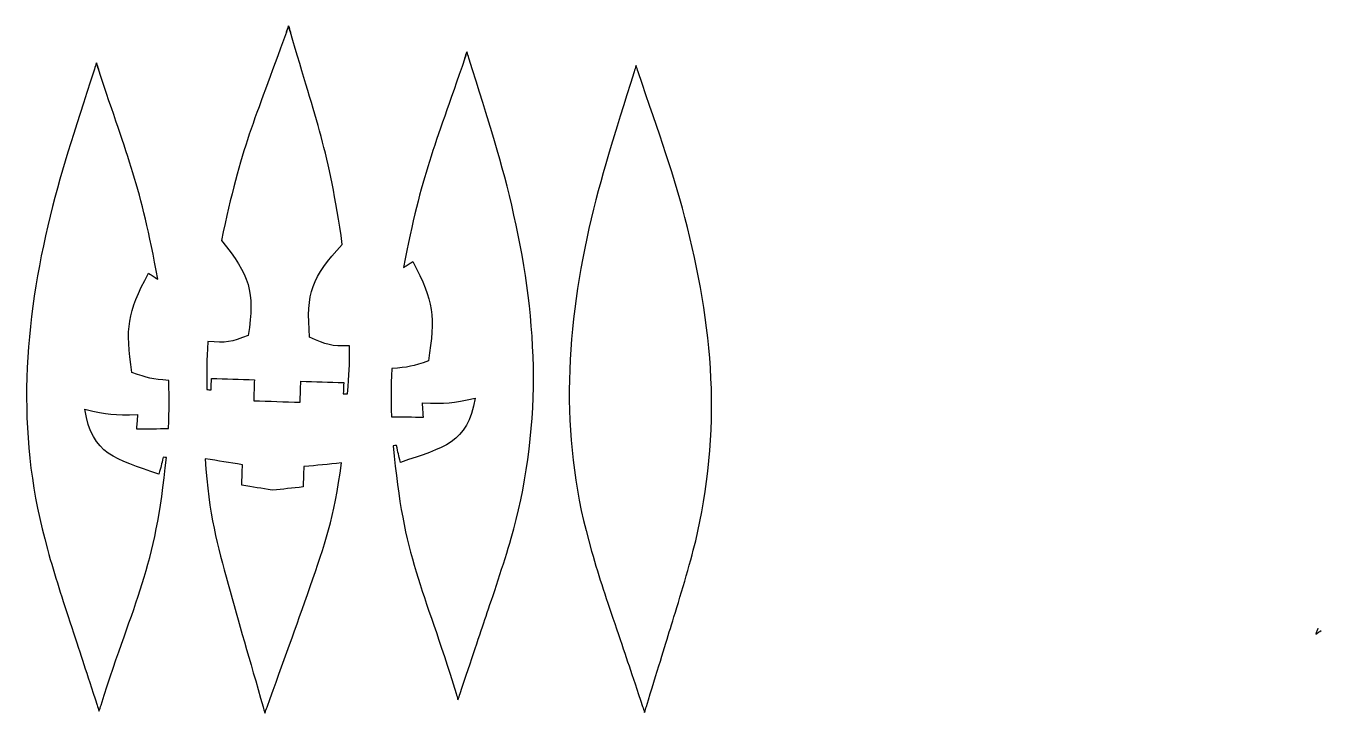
# Model space of a CAD drawing. Extents: x 8 to 504, y 9 to 272.
import ezdxf

# ---------------------------------------------------------------- set-up
doc = ezdxf.new("R2010")
doc.units = 0
doc.layers.add('Left', color=7, linetype='CONTINUOUS')

msp = doc.modelspace()

# ---------------------------------------------------------------- linework, layer by layer
at = {"layer": 'Left', "color": 7}
for points in [[(107.503838, 269.703379), (95.221958, 235.424779), (90.235823, 226.294429), (82.633358, 189.885904)], [(107.502637, 269.703829), (107.786715, 270.494329), (108.070793, 271.284904), (108.354878, 272.075404)], [(108.354878, 272.075404), (108.071198, 271.284754), (107.787518, 270.494029), (107.503838, 269.703379)], [(109.056915, 269.655529), (108.8229, 270.462154), (108.588885, 271.268779), (108.354878, 272.075404)], [(108.354878, 272.075404), (108.589298, 271.268929), (108.823725, 270.462379), (109.058145, 269.655904)], [(128.9208, 188.459779), (123.595058, 225.266629), (119.185613, 234.686254), (109.056915, 269.655529)], [(34.761737, 257.934776), (34.505965, 257.134616), (34.25014, 256.334516), (33.994367, 255.534356)], [(35.548832, 255.541106), (35.286482, 256.339084), (35.024125, 257.137054), (34.761737, 257.935091)], [(34.761737, 257.935091), (35.024537, 257.137189), (35.2873, 256.339339), (35.550055, 255.541489)], [(175.851705, 259.787974), (163.919588, 224.567554), (159.366098, 216.088256), (152.371778, 179.571191)], [(175.850437, 259.788371), (176.120715, 260.583581), (176.390985, 261.378791), (176.661255, 262.174001)], [(176.661293, 262.174001), (176.391443, 261.378679), (176.121548, 260.583296), (175.851705, 259.787974)], [(177.404288, 259.768924), (177.156638, 260.570629), (176.908942, 261.372266), (176.661293, 262.173971)], [(194.650755, 199.673419), (190.04436, 220.186646), (185.10396, 234.803494), (177.404295, 259.768924)], [(33.994367, 255.534356), (26.04319, 230.622281), (20.883145, 215.736746), (16.139995, 195.544399)], [(58.268012, 175.087091), (51.62401, 211.682044), (47.148722, 220.203341), (35.548817, 255.541099)], [(240.654083, 254.503039), (232.978365, 229.736314), (227.915602, 214.715936), (223.359503, 194.540861)], [(241.39902, 256.902664), (241.150875, 256.102714), (240.902018, 255.303064), (240.654083, 254.503039)], [(242.206755, 254.518789), (241.93749, 255.313489), (241.668293, 256.108189), (241.39902, 256.902889)], [(261.071213, 194.917436), (255.9126, 215.288336), (250.531005, 229.911064), (242.206755, 254.518789)], [(202.128967, 137.690329), (202.053128, 158.587414), (199.257105, 179.160131), (194.650755, 199.673419)], [(16.139995, 195.544399), (11.396897, 175.351999), (8.324215, 154.294721), (8.046152, 133.586321)], [(223.359503, 194.540861), (218.803395, 174.365861), (215.923095, 153.335936), (215.83143, 132.672236)], [(270.221648, 133.215236), (269.581343, 154.072136), (266.229758, 174.546611), (261.071213, 194.917436)], [(82.633358, 189.885904), (93.516435, 176.411404), (95.461478, 170.730754), (92.907375, 153.593029)], [(116.411587, 152.868829), (114.927143, 170.130979), (117.221445, 175.680979), (128.9208, 188.459779)], [(152.371823, 179.571259), (153.94578, 180.596524), (154.342928, 180.847016), (155.946233, 181.825699)], [(155.94624, 181.825699), (164.060947, 166.409134), (164.547742, 161.071346), (161.908125, 143.833429)], [(48.370945, 139.406276), (45.897445, 156.675566), (46.437047, 162.012499), (54.711767, 177.371944)], [(54.711775, 177.371951), (56.307257, 176.379634), (56.702357, 176.125804), (58.268012, 175.087091)], [(77.428148, 151.284229), (76.964325, 143.095429), (76.915808, 141.039604), (77.037338, 132.838804)], [(92.907375, 153.593029), (86.351025, 151.050904), (84.430643, 150.640354), (77.428148, 151.284229)], [(131.717738, 149.611504), (124.688648, 149.400004), (122.797448, 149.927929), (116.411588, 152.868829)], [(130.961805, 131.177329), (131.592608, 139.354954), (131.671913, 141.409879), (131.717738, 149.611504)], [(161.908125, 143.833429), (155.837917, 141.762559), (154.227892, 141.372259), (147.833482, 140.902061)], [(62.432237, 136.358839), (56.03545, 136.881281), (54.42754, 137.284826), (48.370937, 139.406284)], [(147.833445, 140.902061), (147.516487, 132.710704), (147.50358, 130.655981), (147.759645, 122.463386)], [(62.325557, 117.908944), (62.66215, 126.104119), (62.669387, 128.160154), (62.432252, 136.358846)], [(78.693022, 132.787804), (78.737797, 134.230204), (78.782618, 135.672604), (78.827415, 137.115004)], [(78.827415, 137.115004), (84.299745, 136.946404), (89.772075, 136.777804), (95.244405, 136.609204)], [(95.244405, 136.609204), (95.161057, 133.928179), (95.07771, 131.247079), (94.994363, 128.566054)], [(112.773675, 128.018254), (112.857067, 130.699279), (112.94046, 133.380304), (113.023853, 136.061404)], [(113.023853, 136.061404), (118.496175, 135.892804), (123.968505, 135.724204), (129.440828, 135.555604)], [(129.440828, 135.555604), (129.395903, 134.113204), (129.35103, 132.670804), (129.306128, 131.228404)], [(193.559438, 75.930514), (199.017128, 94.810024), (202.204815, 116.793236), (202.128967, 137.690329)], [(8.046152, 133.586321), (7.76809, 112.877906), (10.115815, 92.898716), (16.019635, 71.721139)], [(77.037338, 132.838804), (77.589233, 132.821554), (78.141128, 132.805054), (78.693023, 132.787804)], [(129.306128, 131.228404), (129.858023, 131.211154), (130.409918, 131.194654), (130.961805, 131.177404)], [(179.809372, 129.588274), (176.784577, 112.129009), (167.958937, 110.759989), (151.230127, 105.005224)], [(159.63867, 127.762834), (168.661875, 127.438429), (170.991247, 127.629206), (179.809372, 129.588274)], [(215.83143, 132.672236), (215.739833, 112.008536), (218.26461, 92.087411), (224.3526, 70.990511)], [(263.322165, 71.379611), (268.269188, 90.347636), (270.86187, 112.358336), (270.221648, 133.215236)], [(58.680107, 100.468774), (41.989442, 106.362904), (33.167507, 107.804456), (30.31063, 125.298379)], [(30.310637, 125.298386), (39.119162, 123.266531), (41.449202, 123.056704), (50.485465, 123.307939)], [(94.994363, 128.566054), (100.920795, 128.383429), (106.847235, 128.200804), (112.773675, 128.018254)], [(160.011008, 122.313619), (159.798915, 124.732204), (159.757537, 125.337671), (159.63867, 127.762834)], [(50.485465, 123.307931), (50.342717, 120.882349), (50.295347, 120.276881), (50.05933, 117.858611)], [(147.759607, 122.463386), (151.84341, 122.413436), (155.927205, 122.363539), (160.011015, 122.313611)], [(50.05933, 117.858611), (54.148067, 117.875411), (58.23682, 117.892136), (62.32555, 117.908936)], [(149.66124, 111.489274), (149.24703, 111.449824), (148.832865, 111.410426), (148.418692, 111.371029)], [(148.418693, 111.371029), (152.286225, 67.934839), (159.881708, 57.813739), (172.488982, 16.488064)], [(151.230127, 105.005224), (150.458663, 107.868919), (150.28434, 108.589361), (149.66124, 111.489274)], [(36.530425, 12.073414), (49.55647, 53.320114), (57.259487, 63.385639), (61.557025, 106.815364)], [(60.31426, 106.943801), (59.662037, 104.047316), (59.480462, 103.327886), (58.680115, 100.468774)], [(61.557025, 106.815364), (61.142762, 106.858189), (60.728522, 106.900984), (60.31426, 106.943801)], [(76.34691, 106.391479), (77.829682, 84.709639), (81.184718, 73.152889), (85.20438, 58.403164)], [(90.681248, 104.075104), (85.632698, 104.894179), (81.658605, 105.536329), (76.34691, 106.391479)], [(128.645025, 104.781304), (123.30102, 104.256004), (119.304338, 103.860829), (114.18558, 103.351429)], [(116.603745, 57.436414), (122.199165, 73.646314), (125.718615, 83.235214), (128.645025, 104.781304)], [(90.421808, 96.303154), (90.508283, 98.893804), (90.594765, 101.484454), (90.681248, 104.075104)], [(114.18558, 103.351429), (114.099015, 100.760779), (114.012458, 98.170129), (113.9259, 95.579479)], [(102.118943, 94.297054), (97.907108, 95.024104), (94.710128, 95.572279), (90.421808, 96.303154)], [(113.9259, 95.579479), (109.598467, 95.114029), (106.370685, 94.763554), (102.118943, 94.297054)], [(183.963855, 46.141714), (186.213292, 52.761064), (190.830593, 66.490714), (193.559438, 75.930514)], [(16.019635, 71.721139), (18.971552, 61.132414), (21.549002, 53.330464), (25.333772, 41.837089)], [(224.3526, 70.990511), (227.396603, 60.442061), (230.040645, 52.674686), (233.92518, 41.227211)], [(254.533538, 41.433086), (256.641015, 48.210311), (260.84862, 61.895561), (263.322165, 71.379611)], [(85.20438, 58.403164), (89.224042, 43.653514), (93.331755, 29.814139), (98.591648, 11.384614)], [(100.10667, 11.337964), (106.584878, 29.404414), (111.008325, 41.226589), (116.603745, 57.436414)], [(174.00357, 16.469539), (178.426463, 29.658514), (181.714372, 39.522364), (183.963855, 46.141714)], [(25.333772, 41.837089), (29.118497, 30.343864), (30.715615, 25.299439), (35.014045, 12.066889)], [(233.92518, 41.227211), (237.809715, 29.779811), (239.449718, 24.757586), (243.86256, 11.579561)], [(245.377163, 11.594936), (249.442898, 24.857561), (252.426068, 34.655861), (254.533538, 41.433086)], [(502.49385, 41.565139), (502.212682, 40.788739), (501.931523, 40.012414), (501.650355, 39.236014)], [(501.650355, 39.236014), (502.331287, 39.703114), (503.012227, 40.170139), (503.69316, 40.637164)], [(172.488998, 16.488064), (172.730498, 15.699439), (172.97205, 14.910889), (173.21355, 14.122264)], [(173.213587, 14.122264), (173.476905, 14.904664), (173.74026, 15.687139), (174.00357, 16.469539)], [(35.014082, 12.066889), (35.270012, 11.281864), (35.525987, 10.496764), (35.781925, 9.711739)], [(35.781925, 9.712039), (36.031442, 10.499164), (36.28096, 11.286289), (36.530432, 12.073414)], [(98.591648, 11.384614), (98.817615, 10.594114), (99.043988, 9.803689), (99.27075, 9.013414)], [(99.27075, 9.013414), (99.54978, 9.788089), (99.82842, 10.562989), (100.10667, 11.337964)], [(243.86256, 11.579561), (244.125277, 10.797761), (244.388062, 10.015961), (244.65078, 9.234161)], [(244.65078, 9.234386), (244.892813, 10.021286), (245.134845, 10.808111), (245.377163, 11.594936)]]:
    msp.add_open_spline(points, degree=3, dxfattribs=at)

doc.saveas('drawing.dxf')
